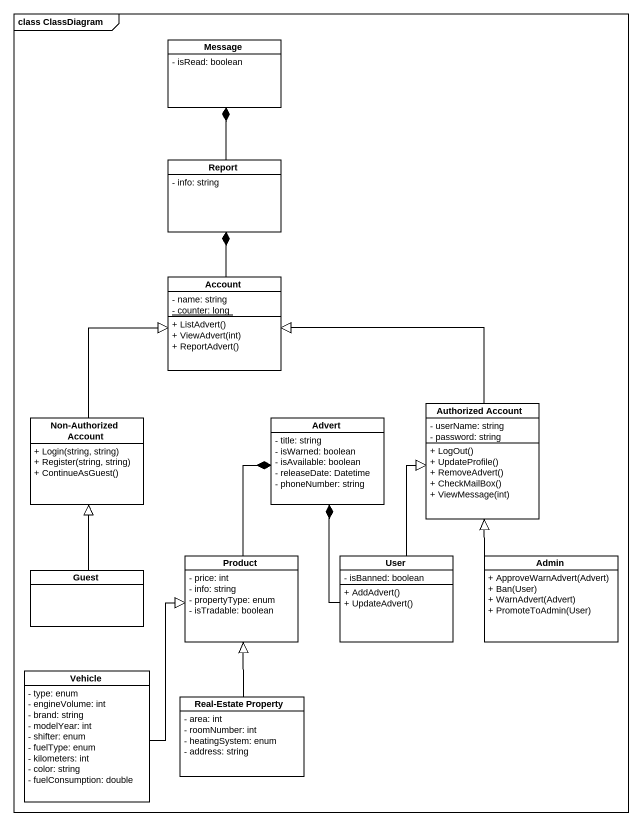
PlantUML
@startuml
mainframe class ClassDiagram
hide circle
hide empty members
skinparam classAttributeIconSize 0
class Message {
  - isRead: boolean
}
class Report {
  - info: string
}
class Account {
  - name: string
  {static} - counter: long
  + ListAdvert()
  + ViewAdvert(int)
  + ReportAdvert()
}
class "Non-Authorized Account" as Non_Authorized_Account {
  + Login(string, string)
  + Register(string, string)
  + ContinueAsGuest()
}
class Advert {
  - title: string
  - isWarned: boolean
  - isAvailable: boolean
  - releaseDate: Datetime
  - phoneNumber: string
}
class "Authorized Account" as Authorized_Account {
  - userName: string
  - password: string
  + LogOut()
  + UpdateProfile()
  + RemoveAdvert()
  + CheckMailBox()
  + ViewMessage(int)
}
class Guest
class Product {
  - price: int
  - info: string
  - propertyType: enum
  - isTradable: boolean
}
class User {
  - isBanned: boolean
  + AddAdvert()
  + UpdateAdvert()
}
class Admin {
  + ApproveWarnAdvert(Advert)
  + Ban(User)
  + WarnAdvert(Advert)
  + PromoteToAdmin(User)
}
class Vehicle {
  - type: enum
  - engineVolume: int
  - brand: string
  - modelYear: int
  - shifter: enum
  - fuelType: enum
  - kilometers: int
  - color: string
  - fuelConsumption: double
}
class "Real-Estate Property" as Real_Estate_Property {
  - area: int
  - roomNumber: int
  - heatingSystem: enum
  - address: string
}
Report -up-* Message
Account -up-* Report
Non_Authorized_Account -up-|> Account
Authorized_Account -left-|> Account
Guest -up-|> Non_Authorized_Account
Product -up-* Advert
User -up-* Advert
User -up-|> Authorized_Account
Admin -up-|> Authorized_Account
Vehicle -up-|> Product
Real_Estate_Property -up-|> Product
@enduml
